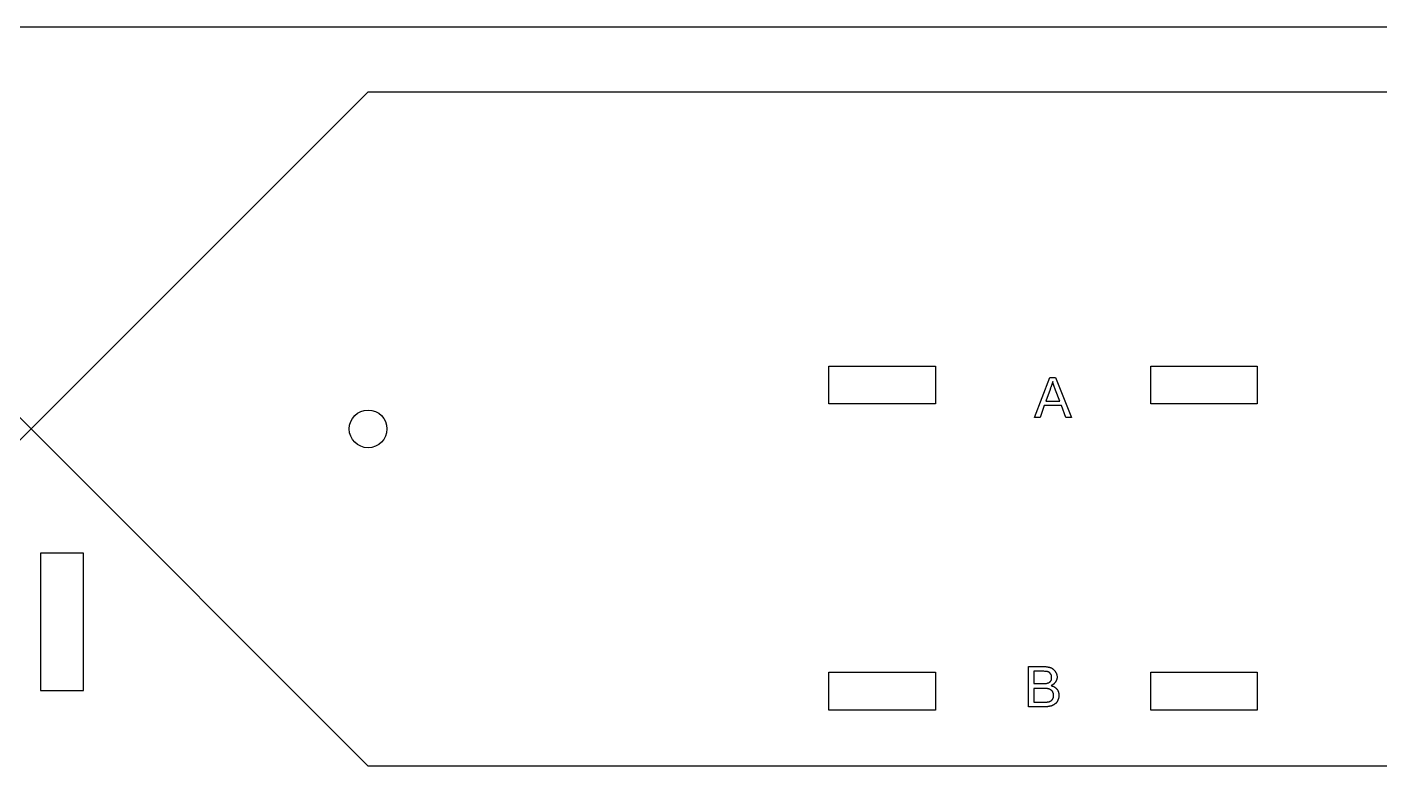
# Model space of a CAD drawing. Extents: x -681 to -116, y -32 to 76.
# Drawn here: x -398.1 to -297.7, y 21.6 to 76.4 of the extents above; entities that cross this region are included whole.
import ezdxf

# ---------------------------------------------------------------- set-up
doc = ezdxf.new("R2010")
doc.units = 0
doc.layers.add('DEFAULT', color=7, linetype='CONTINUOUS')

msp = doc.modelspace()

# ---------------------------------------------------------------- linework, layer by layer
at = {"layer": 'DEFAULT'}
for p, q in [((-116.13, 76.38), (-681.13, 76.38)), ((-397.79, 46.58), (-422.79, 71.58)), ((-397.79, 46.58), (-372.79, 71.58)), ((-372.79, 71.58), (-282.79, 71.58)), ((-338.62, 51.23), (-330.72, 51.23)), ((-338.62, 48.43), (-338.62, 51.23)), ((-330.72, 51.23), (-330.72, 48.43)), ((-314.75, 48.43), (-314.75, 51.23)), ((-314.75, 51.23), (-306.85, 51.23)), ((-306.85, 51.23), (-306.85, 48.43)), ((-330.72, 48.43), (-338.62, 48.43)), ((-306.85, 48.43), (-314.75, 48.43)), ((-422.79, 21.58), (-397.79, 46.58)), ((-372.79, 21.58), (-397.79, 46.58)), ((-393.89, 37.37), (-397.09, 37.37)), ((-397.09, 37.37), (-397.09, 27.17)), ((-393.89, 27.17), (-393.89, 37.37)), ((-338.62, 25.73), (-338.62, 28.53)), ((-338.62, 28.53), (-330.72, 28.53)), ((-330.72, 28.53), (-330.72, 25.73)), ((-314.75, 25.73), (-314.75, 28.53)), ((-314.75, 28.53), (-306.85, 28.53)), ((-306.85, 28.53), (-306.85, 25.73)), ((-397.09, 27.17), (-393.89, 27.17)), ((-330.72, 25.73), (-338.62, 25.73)), ((-306.85, 25.73), (-314.75, 25.73)), ((-282.79, 21.58), (-372.79, 21.58))]:
    msp.add_line(p, q, dxfattribs=at)
at = {"layer": 'DEFAULT', "color": 3}
for p, q in [((-323.37, 47.42), (-322.23, 50.4)), ((-322.23, 50.4), (-321.82, 50.4)), ((-321.82, 50.4), (-320.62, 47.42)), ((-322.21, 49.51), (-322.52, 48.65)), ((-322.2, 49.55), (-322.21, 49.51)), ((-322.18, 49.58), (-322.2, 49.55)), ((-322.17, 49.62), (-322.18, 49.58)), ((-322.15, 49.65), (-322.17, 49.62)), ((-322.13, 49.72), (-322.15, 49.65)), ((-322.1, 49.8), (-322.13, 49.72)), ((-322.08, 49.87), (-322.1, 49.8)), ((-322.06, 49.94), (-322.08, 49.87)), ((-322.02, 50.09), (-322.06, 49.94)), ((-322, 50.03), (-322.02, 50.09)), ((-321.98, 49.96), (-322, 50.03)), ((-321.94, 49.81), (-321.98, 49.96)), ((-321.82, 49.46), (-321.94, 49.81)), ((-321.49, 48.65), (-321.82, 49.46)), ((-322.65, 48.32), (-322.96, 47.42)), ((-321.37, 48.32), (-322.65, 48.32)), ((-322.52, 48.65), (-321.49, 48.65)), ((-321.04, 47.42), (-321.37, 48.32)), ((-322.96, 47.42), (-323.37, 47.42)), ((-320.62, 47.42), (-321.04, 47.42)), ((-323.81, 25.97), (-323.81, 28.95)), ((-323.81, 28.95), (-322.69, 28.95)), ((-322.82, 28.61), (-323.42, 28.61)), ((-323.42, 28.61), (-323.42, 27.69)), ((-322.74, 28.61), (-322.82, 28.61)), ((-322.67, 28.61), (-322.74, 28.61)), ((-322.69, 28.95), (-322.65, 28.95)), ((-322.61, 28.6), (-322.67, 28.61)), ((-322.65, 28.95), (-322.61, 28.95)), ((-322.61, 28.95), (-322.57, 28.95)), ((-322.55, 28.6), (-322.61, 28.6)), ((-322.57, 28.95), (-322.53, 28.95)), ((-322.49, 28.59), (-322.55, 28.6)), ((-322.53, 28.95), (-322.49, 28.94)), ((-322.49, 28.94), (-322.45, 28.94)), ((-322.45, 28.59), (-322.49, 28.59)), ((-322.45, 28.94), (-322.42, 28.93)), ((-322.41, 28.58), (-322.45, 28.59)), ((-322.42, 28.93), (-322.38, 28.93)), ((-322.37, 28.57), (-322.41, 28.58)), ((-322.38, 28.93), (-322.35, 28.92)), ((-322.36, 28.57), (-322.37, 28.57)), ((-322.35, 28.57), (-322.36, 28.57)), ((-322.35, 28.92), (-322.31, 28.91)), ((-322.34, 28.56), (-322.35, 28.57)), ((-322.33, 28.55), (-322.34, 28.56)), ((-322.34, 28.56), (-322.34, 28.56)), ((-322.32, 28.55), (-322.33, 28.55)), ((-322.31, 28.55), (-322.32, 28.55)), ((-322.31, 28.91), (-322.28, 28.91)), ((-322.31, 28.54), (-322.31, 28.55)), ((-322.3, 28.54), (-322.31, 28.54)), ((-322.29, 28.53), (-322.3, 28.54)), ((-322.28, 28.52), (-322.29, 28.53)), ((-322.29, 28.53), (-322.29, 28.53)), ((-322.28, 28.91), (-322.25, 28.9)), ((-322.27, 28.52), (-322.28, 28.52)), ((-322.27, 28.51), (-322.27, 28.52)), ((-322.26, 28.51), (-322.27, 28.51)), ((-322.26, 28.5), (-322.26, 28.51)), ((-322.25, 28.5), (-322.26, 28.5)), ((-322.25, 28.9), (-322.22, 28.89)), ((-322.24, 28.49), (-322.25, 28.5)), ((-322.23, 28.48), (-322.24, 28.49)), ((-322.22, 28.47), (-322.23, 28.48)), ((-322.22, 28.89), (-322.19, 28.88)), ((-322.21, 28.46), (-322.22, 28.47)), ((-322.2, 28.45), (-322.21, 28.46)), ((-322.19, 28.44), (-322.2, 28.45)), ((-322.19, 28.88), (-322.16, 28.87)), ((-322.18, 28.42), (-322.19, 28.44)), ((-322.17, 28.41), (-322.18, 28.42)), ((-322.17, 28.4), (-322.17, 28.41)), ((-322.16, 28.4), (-322.17, 28.4)), ((-322.16, 28.87), (-322.13, 28.86)), ((-322.16, 28.39), (-322.16, 28.4)), ((-322.15, 28.38), (-322.16, 28.39)), ((-322.15, 28.37), (-322.15, 28.38)), ((-322.14, 28.37), (-322.15, 28.37)), ((-322.14, 28.36), (-322.14, 28.37)), ((-322.14, 28.35), (-322.14, 28.36)), ((-322.13, 28.34), (-322.14, 28.35)), ((-322.13, 28.86), (-322.11, 28.85)), ((-322.13, 28.33), (-322.13, 28.34)), ((-322.13, 28.34), (-322.13, 28.34)), ((-322.12, 28.32), (-322.13, 28.33)), ((-322.12, 28.31), (-322.12, 28.32)), ((-322.12, 28.3), (-322.12, 28.31)), ((-322.11, 28.29), (-322.12, 28.3)), ((-322.12, 28.3), (-322.12, 28.3)), ((-322.11, 28.85), (-322.09, 28.83)), ((-322.11, 28.28), (-322.11, 28.29)), ((-322.11, 28.27), (-322.11, 28.28)), ((-322.11, 28.26), (-322.11, 28.27)), ((-322.11, 28.25), (-322.11, 28.26)), ((-322.1, 28.23), (-322.11, 28.25)), ((-322.1, 28.22), (-322.1, 28.23)), ((-322.1, 28.2), (-322.1, 28.22)), ((-322.1, 28.18), (-322.1, 28.2)), ((-322.1, 28.16), (-322.1, 28.18)), ((-322.1, 28.14), (-322.1, 28.16)), ((-322.1, 28.12), (-322.1, 28.14)), ((-322.1, 28.1), (-322.1, 28.12)), ((-322.1, 28.08), (-322.1, 28.1)), ((-322.09, 28.83), (-322.06, 28.82)), ((-322.06, 28.82), (-322.04, 28.8)), ((-322.04, 28.8), (-322.02, 28.79)), ((-322.02, 28.79), (-322, 28.77)), ((-322, 28.77), (-321.98, 28.75)), ((-321.98, 28.75), (-321.96, 28.74)), ((-321.96, 28.74), (-321.94, 28.72)), ((-321.94, 28.72), (-321.92, 28.7)), ((-321.92, 28.7), (-321.9, 28.68)), ((-321.9, 28.68), (-321.88, 28.66)), ((-321.88, 28.66), (-321.86, 28.64)), ((-321.86, 28.64), (-321.84, 28.62)), ((-321.84, 28.62), (-321.83, 28.6)), ((-321.83, 28.6), (-321.81, 28.57)), ((-321.81, 28.57), (-321.8, 28.55)), ((-321.8, 28.55), (-321.78, 28.52)), ((-321.78, 28.52), (-321.77, 28.5)), ((-321.77, 28.5), (-321.76, 28.48)), ((-321.76, 28.48), (-321.75, 28.45)), ((-321.75, 28.45), (-321.74, 28.43)), ((-321.74, 28.43), (-321.73, 28.4)), ((-321.73, 28.4), (-321.73, 28.38)), ((-321.73, 28.38), (-321.72, 28.36)), ((-321.72, 28.36), (-321.72, 28.33)), ((-321.72, 28.33), (-321.71, 28.31)), ((-321.71, 28.31), (-321.71, 28.28)), ((-321.71, 28.28), (-321.7, 28.25)), ((-321.7, 28.1), (-321.71, 28.09)), ((-321.7, 28.25), (-321.7, 28.23)), ((-321.7, 28.23), (-321.7, 28.2)), ((-321.7, 28.2), (-321.7, 28.17)), ((-321.7, 28.17), (-321.7, 28.16)), ((-321.7, 28.16), (-321.7, 28.15)), ((-321.7, 28.15), (-321.7, 28.14)), ((-321.7, 28.14), (-321.7, 28.13)), ((-321.7, 28.13), (-321.7, 28.12)), ((-321.7, 28.12), (-321.7, 28.1)), ((-323.42, 27.69), (-322.77, 27.69)), ((-322.73, 27.34), (-323.42, 27.34)), ((-323.42, 27.34), (-323.42, 26.31)), ((-322.77, 27.69), (-322.71, 27.69)), ((-322.66, 27.34), (-322.73, 27.34)), ((-322.71, 27.69), (-322.65, 27.69)), ((-322.59, 27.34), (-322.66, 27.34)), ((-322.65, 27.69), (-322.6, 27.69)), ((-322.6, 27.69), (-322.55, 27.7)), ((-322.53, 27.34), (-322.59, 27.34)), ((-322.55, 27.7), (-322.51, 27.7)), ((-322.5, 27.33), (-322.53, 27.34)), ((-322.51, 27.7), (-322.47, 27.71)), ((-322.47, 27.33), (-322.5, 27.33)), ((-322.47, 27.71), (-322.43, 27.72)), ((-322.45, 27.33), (-322.47, 27.33)), ((-322.42, 27.32), (-322.45, 27.33)), ((-322.43, 27.72), (-322.42, 27.72)), ((-322.42, 27.72), (-322.41, 27.72)), ((-322.4, 27.32), (-322.42, 27.32)), ((-322.41, 27.72), (-322.37, 27.74)), ((-322.37, 27.31), (-322.4, 27.32)), ((-322.37, 27.74), (-322.35, 27.74)), ((-322.35, 27.31), (-322.37, 27.31)), ((-322.35, 27.74), (-322.33, 27.75)), ((-322.34, 27.3), (-322.35, 27.31)), ((-322.33, 27.3), (-322.34, 27.3)), ((-322.33, 27.75), (-322.31, 27.76)), ((-322.32, 27.3), (-322.33, 27.3)), ((-322.31, 27.3), (-322.32, 27.3)), ((-322.31, 27.76), (-322.3, 27.77)), ((-322.31, 27.29), (-322.31, 27.3)), ((-322.3, 27.29), (-322.31, 27.29)), ((-322.3, 27.77), (-322.29, 27.77)), ((-322.28, 27.28), (-322.3, 27.29)), ((-322.29, 27.77), (-322.28, 27.77)), ((-322.28, 27.77), (-322.27, 27.78)), ((-322.26, 27.27), (-322.28, 27.28)), ((-322.27, 27.78), (-322.26, 27.79)), ((-322.27, 27.78), (-322.27, 27.78)), ((-322.26, 27.79), (-322.25, 27.79)), ((-322.24, 27.27), (-322.26, 27.27)), ((-322.25, 27.79), (-322.24, 27.8)), ((-322.25, 27.79), (-322.25, 27.79)), ((-322.24, 27.8), (-322.23, 27.8)), ((-322.22, 27.26), (-322.24, 27.27)), ((-322.23, 27.8), (-322.23, 27.81)), ((-322.23, 27.81), (-322.22, 27.81)), ((-322.22, 27.81), (-322.21, 27.82)), ((-322.2, 27.25), (-322.22, 27.26)), ((-322.21, 27.82), (-322.2, 27.83)), ((-322.21, 27.82), (-322.21, 27.82)), ((-322.2, 27.83), (-322.2, 27.84)), ((-322.2, 27.84), (-322.19, 27.84)), ((-322.19, 27.24), (-322.2, 27.25)), ((-322.19, 27.84), (-322.19, 27.85)), ((-322.19, 27.85), (-322.18, 27.85)), ((-322.17, 27.23), (-322.19, 27.24)), ((-322.18, 27.86), (-322.17, 27.87)), ((-322.18, 27.85), (-322.18, 27.86)), ((-322.17, 27.87), (-322.16, 27.88)), ((-322.17, 27.87), (-322.17, 27.87)), ((-322.16, 27.22), (-322.17, 27.23)), ((-322.16, 27.89), (-322.15, 27.9)), ((-322.16, 27.88), (-322.16, 27.89)), ((-322.14, 27.21), (-322.16, 27.22)), ((-322.15, 27.9), (-322.14, 27.91)), ((-322.15, 27.9), (-322.15, 27.9)), ((-322.14, 27.92), (-322.13, 27.93)), ((-322.14, 27.91), (-322.14, 27.92)), ((-322.14, 27.92), (-322.14, 27.92)), ((-322.13, 27.2), (-322.14, 27.21)), ((-322.13, 27.95), (-322.12, 27.96)), ((-322.13, 27.94), (-322.13, 27.95)), ((-322.13, 27.93), (-322.13, 27.94)), ((-322.11, 27.56), (-322.13, 27.54)), ((-322.13, 27.54), (-322.1, 27.53)), ((-322.11, 27.19), (-322.13, 27.2)), ((-322.12, 27.98), (-322.11, 27.99)), ((-322.12, 27.97), (-322.12, 27.98)), ((-322.12, 27.96), (-322.12, 27.97)), ((-322.12, 27.96), (-322.12, 27.96)), ((-322.11, 28.02), (-322.1, 28.04)), ((-322.11, 28.01), (-322.11, 28.02)), ((-322.11, 28.02), (-322.11, 28.02)), ((-322.11, 28), (-322.11, 28.01)), ((-322.11, 27.99), (-322.11, 28)), ((-322.08, 27.57), (-322.11, 27.56)), ((-322.1, 27.18), (-322.11, 27.19)), ((-322.1, 28.06), (-322.1, 28.08)), ((-322.1, 28.04), (-322.1, 28.06)), ((-322.1, 27.53), (-322.08, 27.53)), ((-322.08, 27.17), (-322.1, 27.18)), ((-322.06, 27.58), (-322.08, 27.57)), ((-322.08, 27.53), (-322.06, 27.52)), ((-322.07, 27.15), (-322.08, 27.17)), ((-322.06, 27.14), (-322.07, 27.15)), ((-322.03, 27.6), (-322.06, 27.58)), ((-322.06, 27.52), (-322.05, 27.51)), ((-322.04, 27.13), (-322.06, 27.14)), ((-322.05, 27.51), (-322.03, 27.51)), ((-322.03, 27.11), (-322.04, 27.13)), ((-322.01, 27.62), (-322.03, 27.6)), ((-322.03, 27.51), (-322.01, 27.5)), ((-322.02, 27.09), (-322.03, 27.11)), ((-322.02, 27.08), (-322.02, 27.09)), ((-321.99, 27.63), (-322.01, 27.62)), ((-322.01, 27.5), (-322, 27.49)), ((-322, 27.49), (-321.98, 27.49)), ((-321.96, 27.65), (-321.99, 27.63)), ((-321.98, 27.49), (-321.97, 27.48)), ((-321.97, 27.48), (-321.95, 27.47)), ((-321.94, 27.66), (-321.96, 27.65)), ((-321.95, 27.47), (-321.94, 27.47)), ((-321.92, 27.68), (-321.94, 27.66)), ((-321.94, 27.47), (-321.92, 27.46)), ((-321.91, 27.7), (-321.92, 27.68)), ((-321.92, 27.46), (-321.91, 27.45)), ((-321.9, 27.71), (-321.91, 27.7)), ((-321.91, 27.45), (-321.9, 27.44)), ((-321.89, 27.72), (-321.9, 27.71)), ((-321.9, 27.44), (-321.88, 27.43)), ((-321.88, 27.73), (-321.89, 27.72)), ((-321.87, 27.74), (-321.88, 27.73)), ((-321.88, 27.43), (-321.87, 27.42)), ((-321.86, 27.74), (-321.87, 27.74)), ((-321.87, 27.42), (-321.86, 27.42)), ((-321.85, 27.75), (-321.86, 27.74)), ((-321.86, 27.42), (-321.84, 27.41)), ((-321.84, 27.77), (-321.85, 27.76)), ((-321.85, 27.76), (-321.85, 27.75)), ((-321.83, 27.78), (-321.84, 27.77)), ((-321.84, 27.41), (-321.83, 27.4)), ((-321.82, 27.79), (-321.83, 27.78)), ((-321.83, 27.4), (-321.82, 27.39)), ((-321.81, 27.81), (-321.82, 27.8)), ((-321.82, 27.8), (-321.82, 27.79)), ((-321.82, 27.39), (-321.81, 27.38)), ((-321.8, 27.82), (-321.81, 27.81)), ((-321.81, 27.38), (-321.8, 27.37)), ((-321.79, 27.84), (-321.8, 27.83)), ((-321.8, 27.83), (-321.8, 27.82)), ((-321.8, 27.37), (-321.79, 27.36)), ((-321.78, 27.85), (-321.79, 27.84)), ((-321.79, 27.36), (-321.77, 27.35)), ((-321.77, 27.88), (-321.78, 27.87)), ((-321.78, 27.87), (-321.78, 27.85)), ((-321.76, 27.9), (-321.77, 27.89)), ((-321.77, 27.89), (-321.77, 27.88)), ((-321.77, 27.35), (-321.76, 27.34)), ((-321.75, 27.92), (-321.76, 27.91)), ((-321.76, 27.91), (-321.76, 27.9)), ((-321.76, 27.34), (-321.74, 27.32)), ((-321.74, 27.94), (-321.75, 27.93)), ((-321.75, 27.93), (-321.75, 27.92)), ((-321.73, 27.96), (-321.74, 27.95)), ((-321.74, 27.95), (-321.74, 27.94)), ((-321.74, 27.32), (-321.72, 27.29)), ((-321.72, 28), (-321.73, 27.99)), ((-321.73, 27.99), (-321.73, 27.98)), ((-321.73, 27.98), (-321.73, 27.96)), ((-321.71, 28.04), (-321.72, 28.03)), ((-321.72, 28.03), (-321.72, 28.02)), ((-321.72, 28.02), (-321.72, 28.01)), ((-321.72, 28.01), (-321.72, 28)), ((-321.72, 27.29), (-321.7, 27.27)), ((-321.71, 28.09), (-321.71, 28.08)), ((-321.71, 28.08), (-321.71, 28.07)), ((-321.71, 28.07), (-321.71, 28.06)), ((-321.71, 28.06), (-321.71, 28.04)), ((-321.7, 27.27), (-321.68, 27.25)), ((-321.68, 27.25), (-321.67, 27.22)), ((-321.67, 27.22), (-321.66, 27.21)), ((-321.66, 27.21), (-321.65, 27.2)), ((-321.65, 27.2), (-321.65, 27.19)), ((-321.65, 27.19), (-321.64, 27.17)), ((-321.64, 27.17), (-321.63, 27.16)), ((-321.63, 27.16), (-321.63, 27.15)), ((-321.63, 27.15), (-321.62, 27.13)), ((-321.62, 27.13), (-321.61, 27.12)), ((-321.61, 27.12), (-321.61, 27.11)), ((-321.61, 27.11), (-321.6, 27.09)), ((-321.6, 27.09), (-321.6, 27.08)), ((-323.42, 26.31), (-322.66, 26.31)), ((-322.66, 26.31), (-322.57, 26.31)), ((-322.57, 26.31), (-322.53, 26.31)), ((-322.53, 26.31), (-322.5, 26.32)), ((-322.5, 26.32), (-322.48, 26.32)), ((-322.48, 26.32), (-322.46, 26.32)), ((-322.46, 26.32), (-322.45, 26.32)), ((-322.45, 26.32), (-322.43, 26.32)), ((-322.43, 26.32), (-322.42, 26.32)), ((-322.42, 26.32), (-322.41, 26.33)), ((-322.42, 26.32), (-322.42, 26.32)), ((-322.41, 26.33), (-322.4, 26.33)), ((-322.4, 26.33), (-322.4, 26.33)), ((-322.4, 26.33), (-322.39, 26.33)), ((-322.39, 26.33), (-322.32, 26.34)), ((-322.39, 26.33), (-322.39, 26.33)), ((-322.32, 26.34), (-322.29, 26.35)), ((-322.29, 26.35), (-322.28, 26.36)), ((-322.28, 26.36), (-322.26, 26.36)), ((-322.26, 26.36), (-322.25, 26.36)), ((-322.25, 26.36), (-322.24, 26.37)), ((-322.24, 26.37), (-322.23, 26.37)), ((-322.23, 26.37), (-322.21, 26.38)), ((-322.21, 26.38), (-322.21, 26.38)), ((-322.21, 26.38), (-322.2, 26.38)), ((-322.2, 26.38), (-322.2, 26.39)), ((-322.2, 26.39), (-322.19, 26.39)), ((-322.19, 26.39), (-322.18, 26.4)), ((-322.19, 26.39), (-322.19, 26.39)), ((-322.18, 26.4), (-322.18, 26.4)), ((-322.18, 26.4), (-322.17, 26.4)), ((-322.17, 26.4), (-322.16, 26.41)), ((-322.16, 26.41), (-322.16, 26.41)), ((-322.16, 26.41), (-322.15, 26.41)), ((-322.15, 26.41), (-322.14, 26.42)), ((-322.14, 26.42), (-322.13, 26.43)), ((-322.14, 26.42), (-322.14, 26.42)), ((-322.13, 26.43), (-322.13, 26.43)), ((-322.13, 26.43), (-322.12, 26.43)), ((-322.12, 26.43), (-322.11, 26.44)), ((-322.11, 26.44), (-322.1, 26.45)), ((-322.11, 26.44), (-322.11, 26.44)), ((-322.1, 26.45), (-322.09, 26.46)), ((-322.1, 26.45), (-322.1, 26.45)), ((-322.09, 26.46), (-322.08, 26.47)), ((-322.09, 26.46), (-322.09, 26.46)), ((-322.08, 26.47), (-322.07, 26.48)), ((-322.08, 26.47), (-322.08, 26.47)), ((-322.07, 26.48), (-322.06, 26.49)), ((-322.07, 26.48), (-322.07, 26.48)), ((-322.06, 26.49), (-322.05, 26.5)), ((-322.06, 26.49), (-322.06, 26.49)), ((-322.05, 26.5), (-322.04, 26.51)), ((-322.05, 26.5), (-322.05, 26.5)), ((-322.04, 26.51), (-322.04, 26.52)), ((-322.04, 26.52), (-322.03, 26.52)), ((-322.03, 26.53), (-322.02, 26.54)), ((-322.03, 26.52), (-322.03, 26.53)), ((-322.03, 26.53), (-322.03, 26.53)), ((-322.01, 27.06), (-322.02, 27.08)), ((-322.02, 26.54), (-322.02, 26.55)), ((-322.02, 26.55), (-322.01, 26.55)), ((-322, 27.04), (-322.01, 27.06)), ((-322.01, 26.56), (-322.01, 26.57)), ((-322.01, 26.57), (-322, 26.57)), ((-322.01, 26.55), (-322.01, 26.56)), ((-321.99, 27.02), (-322, 27.04)), ((-322, 26.58), (-322, 26.59)), ((-322, 26.59), (-321.99, 26.59)), ((-322, 26.57), (-322, 26.58)), ((-321.99, 27.01), (-321.99, 27.02)), ((-321.98, 27), (-321.99, 27.01)), ((-321.99, 26.61), (-321.98, 26.62)), ((-321.99, 26.59), (-321.99, 26.61)), ((-321.97, 26.1), (-321.99, 26.09)), ((-321.98, 26.99), (-321.98, 27)), ((-321.98, 27), (-321.98, 27)), ((-321.98, 26.98), (-321.98, 26.99)), ((-321.97, 26.97), (-321.98, 26.98)), ((-321.98, 26.64), (-321.97, 26.65)), ((-321.98, 26.62), (-321.98, 26.64)), ((-321.97, 26.96), (-321.97, 26.97)), ((-321.97, 26.95), (-321.97, 26.96)), ((-321.97, 26.94), (-321.97, 26.95)), ((-321.96, 26.93), (-321.97, 26.94)), ((-321.97, 26.69), (-321.96, 26.7)), ((-321.97, 26.67), (-321.97, 26.69)), ((-321.97, 26.65), (-321.97, 26.67)), ((-321.95, 26.11), (-321.97, 26.1)), ((-321.96, 26.92), (-321.96, 26.93)), ((-321.96, 26.91), (-321.96, 26.92)), ((-321.96, 26.9), (-321.96, 26.91)), ((-321.96, 26.89), (-321.96, 26.9)), ((-321.96, 26.88), (-321.96, 26.89)), ((-321.95, 26.86), (-321.96, 26.88)), ((-321.96, 26.77), (-321.95, 26.79)), ((-321.96, 26.75), (-321.96, 26.77)), ((-321.96, 26.73), (-321.96, 26.75)), ((-321.96, 26.72), (-321.96, 26.73)), ((-321.96, 26.7), (-321.96, 26.72)), ((-321.95, 26.85), (-321.95, 26.86)), ((-321.95, 26.84), (-321.95, 26.85)), ((-321.95, 26.83), (-321.95, 26.84)), ((-321.95, 26.82), (-321.95, 26.83)), ((-321.95, 26.8), (-321.95, 26.82)), ((-321.95, 26.79), (-321.95, 26.8)), ((-321.93, 26.12), (-321.95, 26.11)), ((-321.92, 26.13), (-321.93, 26.12)), ((-321.9, 26.14), (-321.92, 26.13)), ((-321.88, 26.16), (-321.9, 26.14)), ((-321.86, 26.17), (-321.88, 26.16)), ((-321.85, 26.17), (-321.86, 26.17)), ((-321.84, 26.18), (-321.85, 26.18)), ((-321.85, 26.18), (-321.85, 26.17)), ((-321.83, 26.19), (-321.84, 26.18)), ((-321.82, 26.2), (-321.83, 26.19)), ((-321.81, 26.2), (-321.82, 26.2)), ((-321.8, 26.22), (-321.81, 26.21)), ((-321.81, 26.21), (-321.81, 26.2)), ((-321.79, 26.22), (-321.8, 26.22)), ((-321.78, 26.23), (-321.79, 26.22)), ((-321.77, 26.24), (-321.78, 26.24)), ((-321.78, 26.24), (-321.78, 26.23)), ((-321.76, 26.25), (-321.77, 26.24)), ((-321.75, 26.26), (-321.76, 26.25)), ((-321.74, 26.28), (-321.75, 26.27)), ((-321.75, 26.27), (-321.75, 26.26)), ((-321.73, 26.29), (-321.74, 26.28)), ((-321.72, 26.3), (-321.73, 26.29)), ((-321.73, 26.29), (-321.73, 26.29)), ((-321.71, 26.31), (-321.72, 26.3)), ((-321.7, 26.33), (-321.71, 26.32)), ((-321.71, 26.32), (-321.71, 26.31)), ((-321.69, 26.35), (-321.7, 26.33)), ((-321.68, 26.37), (-321.69, 26.35)), ((-321.67, 26.39), (-321.68, 26.37)), ((-321.66, 26.42), (-321.67, 26.39)), ((-321.65, 26.44), (-321.66, 26.42)), ((-321.64, 26.46), (-321.65, 26.44)), ((-321.63, 26.48), (-321.64, 26.46)), ((-321.62, 26.5), (-321.63, 26.48)), ((-321.61, 26.53), (-321.62, 26.5)), ((-321.6, 26.55), (-321.61, 26.53)), ((-321.6, 27.08), (-321.59, 27.07)), ((-321.59, 26.57), (-321.6, 26.55)), ((-321.59, 27.07), (-321.59, 27.05)), ((-321.59, 27.05), (-321.59, 27.04)), ((-321.59, 27.04), (-321.58, 27.02)), ((-321.58, 26.62), (-321.59, 26.6)), ((-321.59, 26.6), (-321.59, 26.57)), ((-321.58, 27.02), (-321.58, 27.01)), ((-321.58, 27.01), (-321.57, 26.99)), ((-321.57, 26.65), (-321.58, 26.62)), ((-321.57, 26.99), (-321.57, 26.98)), ((-321.57, 26.98), (-321.57, 26.96)), ((-321.57, 26.96), (-321.57, 26.95)), ((-321.57, 26.95), (-321.56, 26.93)), ((-321.56, 26.72), (-321.57, 26.7)), ((-321.57, 26.7), (-321.57, 26.67)), ((-321.57, 26.67), (-321.57, 26.65)), ((-321.56, 26.93), (-321.56, 26.92)), ((-321.56, 26.92), (-321.56, 26.9)), ((-321.56, 26.9), (-321.56, 26.89)), ((-321.56, 26.89), (-321.56, 26.87)), ((-321.56, 26.87), (-321.56, 26.85)), ((-321.56, 26.85), (-321.56, 26.84)), ((-321.56, 26.84), (-321.56, 26.82)), ((-321.56, 26.82), (-321.56, 26.8)), ((-321.56, 26.8), (-321.56, 26.77)), ((-321.56, 26.77), (-321.56, 26.75)), ((-321.56, 26.75), (-321.56, 26.72)), ((-322.68, 25.97), (-323.81, 25.97)), ((-322.6, 25.97), (-322.68, 25.97)), ((-322.53, 25.97), (-322.6, 25.97)), ((-322.47, 25.98), (-322.53, 25.97)), ((-322.41, 25.98), (-322.47, 25.98)), ((-322.37, 25.99), (-322.41, 25.98)), ((-322.35, 25.99), (-322.37, 25.99)), ((-322.32, 26), (-322.35, 25.99)), ((-322.29, 26), (-322.32, 26)), ((-322.26, 26.01), (-322.29, 26)), ((-322.24, 26.01), (-322.26, 26.01)), ((-322.21, 26.02), (-322.24, 26.01)), ((-322.19, 26.02), (-322.21, 26.02)), ((-322.18, 26.03), (-322.19, 26.02)), ((-322.16, 26.03), (-322.18, 26.03)), ((-322.15, 26.03), (-322.16, 26.03)), ((-322.14, 26.03), (-322.15, 26.03)), ((-322.13, 26.03), (-322.14, 26.03)), ((-322.12, 26.04), (-322.13, 26.03)), ((-322.11, 26.04), (-322.12, 26.04)), ((-322.1, 26.04), (-322.11, 26.04)), ((-322.09, 26.05), (-322.1, 26.04)), ((-322.07, 26.05), (-322.09, 26.05)), ((-322.06, 26.05), (-322.07, 26.05)), ((-322.05, 26.06), (-322.06, 26.05)), ((-322.03, 26.07), (-322.05, 26.06)), ((-322.01, 26.08), (-322.03, 26.07)), ((-321.99, 26.09), (-322.01, 26.08))]:
    msp.add_line(p, q, dxfattribs=at)
at = {"layer": 'DEFAULT'}
msp.add_circle((-372.79, 46.58), 1.4, dxfattribs=at)

doc.saveas('drawing.dxf')
